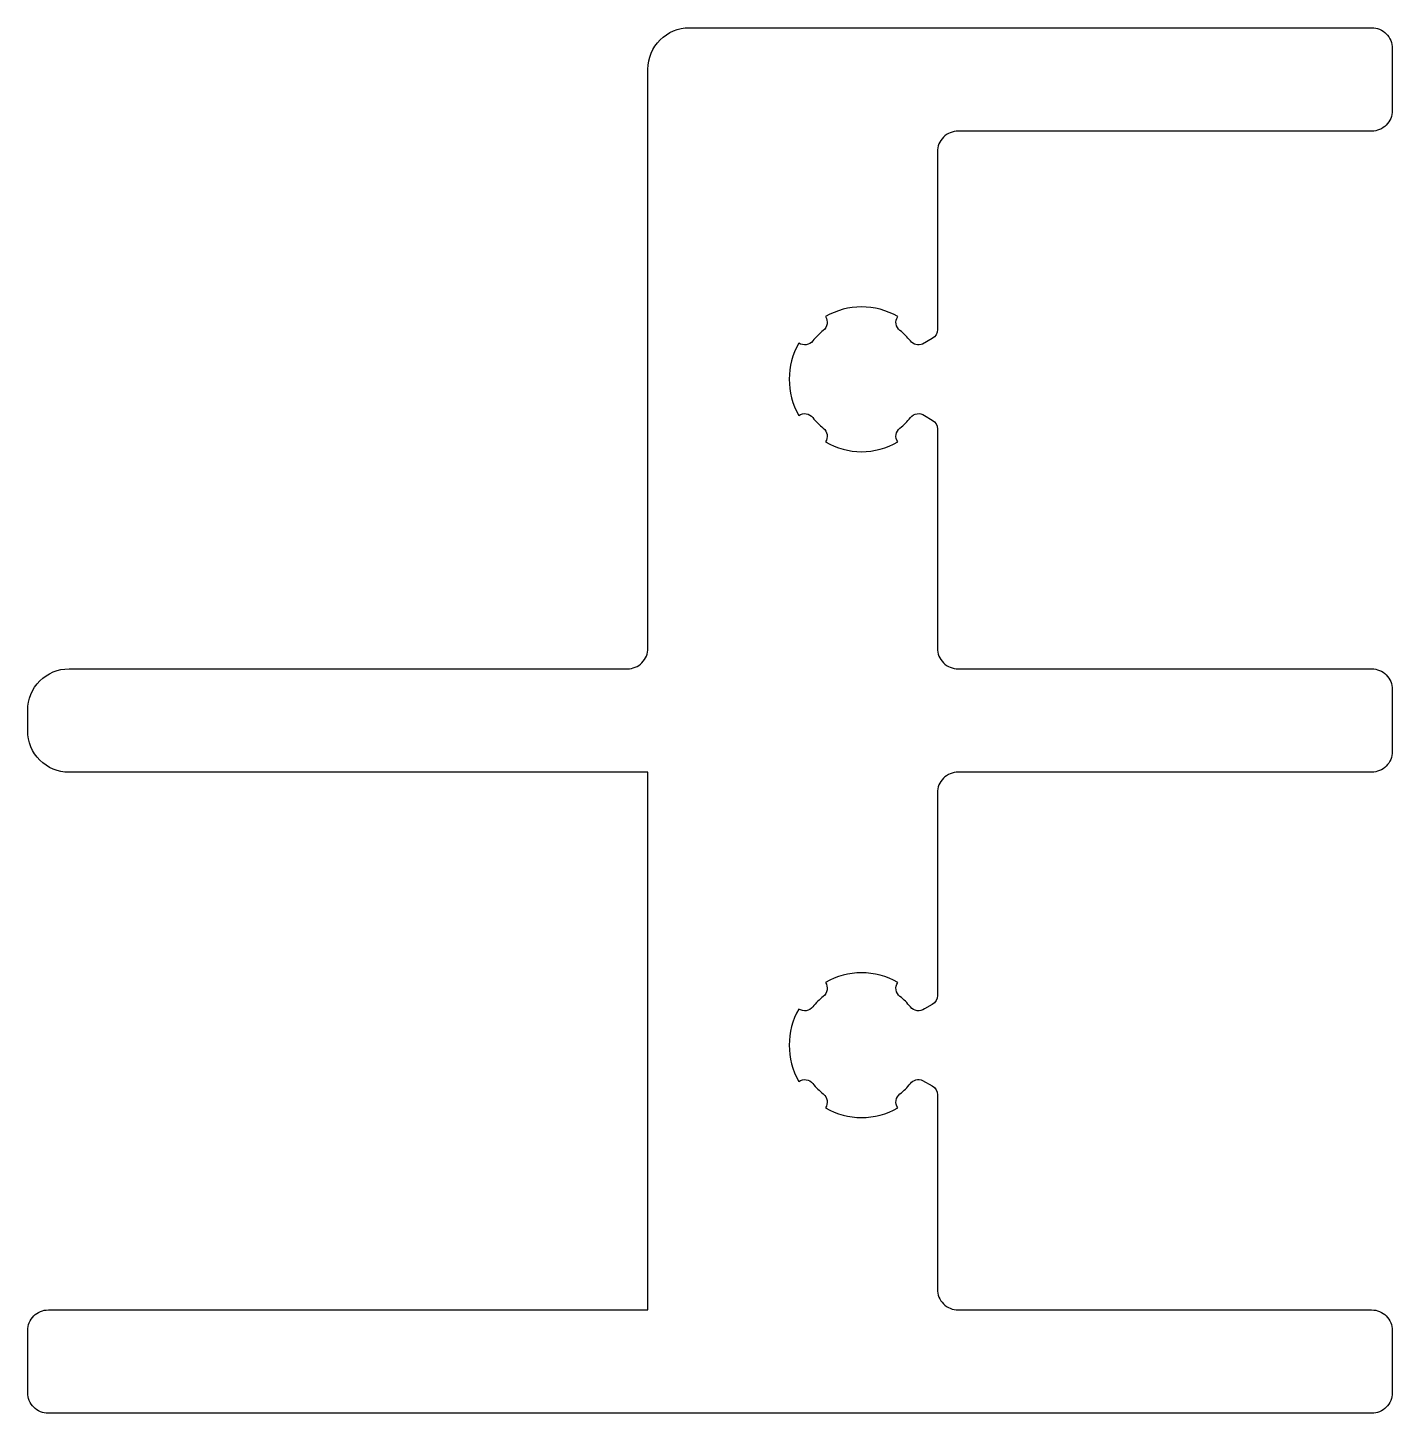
# Model space of a CAD drawing. Extents: x 137.6 to 170.6, y 202.1 to 235.6.
import ezdxf

# ---------------------------------------------------------------- set-up
doc = ezdxf.new("R2010")
doc.units = 0
doc.header["$LTSCALE"] = 15
doc.layers.get('0').update_dxf_attribs({"linetype": 'CONTINUOUS'})

msp = doc.modelspace()

# ---------------------------------------------------------------- linework, layer by layer
at = {"color": 0}
msp.add_lwpolyline([(159.621, 212.249, -0.267949), (159.496, 212.033), (159.312, 211.926, -0.404854), (158.967, 211.973, 0.059736), (158.714, 212.226, -0.393426), (158.662, 212.562, 0.267676), (156.913, 212.562, -0.393426), (156.861, 212.226, 0.059736), (156.608, 211.973, -0.393426), (156.271, 211.921, 0.267676), (156.271, 210.172, -0.393426), (156.608, 210.12, 0.059736), (156.861, 209.867, -0.393426), (156.913, 209.53, 0.267676), (158.662, 209.53, -0.393426), (158.714, 209.867, 0.059736), (158.967, 210.12, -0.341943), (159.264, 210.194), (159.496, 210.06, -0.267949), (159.621, 209.844), (159.621, 205.146, 0.414214), (160.121, 204.646), (165.847, 204.646), (170.121, 204.646, -0.414214), (170.621, 204.146), (170.621, 202.646, -0.414214), (170.121, 202.146), (162.019, 202.146), (140.122, 202.146), (138.122, 202.146, -0.414214), (137.622, 202.646), (137.622, 204.146, -0.414214), (138.122, 204.646), (149.098, 204.646), (152.622, 204.646), (152.622, 217.646), (149.123, 217.646), (138.622, 217.646, -0.414214), (137.622, 218.646), (137.622, 219.146, -0.414214), (138.622, 220.146), (146.622, 220.146), (152.122, 220.146, 0.414214), (152.622, 220.646), (152.622, 234.646, -0.414214), (153.622, 235.646), (170.121, 235.646, -0.414214), (170.621, 235.146), (170.621, 233.646, -0.414214), (170.121, 233.146), (164.621, 233.146), (160.121, 233.146, 0.414214), (159.621, 232.646), (159.621, 228.349, -0.267949), (159.496, 228.133), (159.264, 227.999, -0.341943), (158.967, 228.073, 0.059736), (158.714, 228.326, -0.393426), (158.662, 228.662, 0.267676), (156.913, 228.662, -0.393426), (156.861, 228.326, 0.059736), (156.608, 228.073, -0.393426), (156.271, 228.021, 0.267676), (156.271, 226.272, -0.393426), (156.608, 226.22, 0.059736), (156.861, 225.967, -0.393426), (156.913, 225.63, 0.267676), (158.662, 225.63, -0.393426), (158.714, 225.967, 0.059736), (158.967, 226.22, -0.404854), (159.312, 226.267), (159.496, 226.16, -0.267949), (159.621, 225.944), (159.621, 220.646, 0.414214), (160.121, 220.146), (170.121, 220.146, -0.414214), (170.621, 219.646), (170.621, 218.146, -0.414214), (170.121, 217.646), (160.121, 217.646, 0.414214), (159.621, 217.146)], format="xyb", close=True, dxfattribs=at)

doc.saveas('drawing.dxf')
